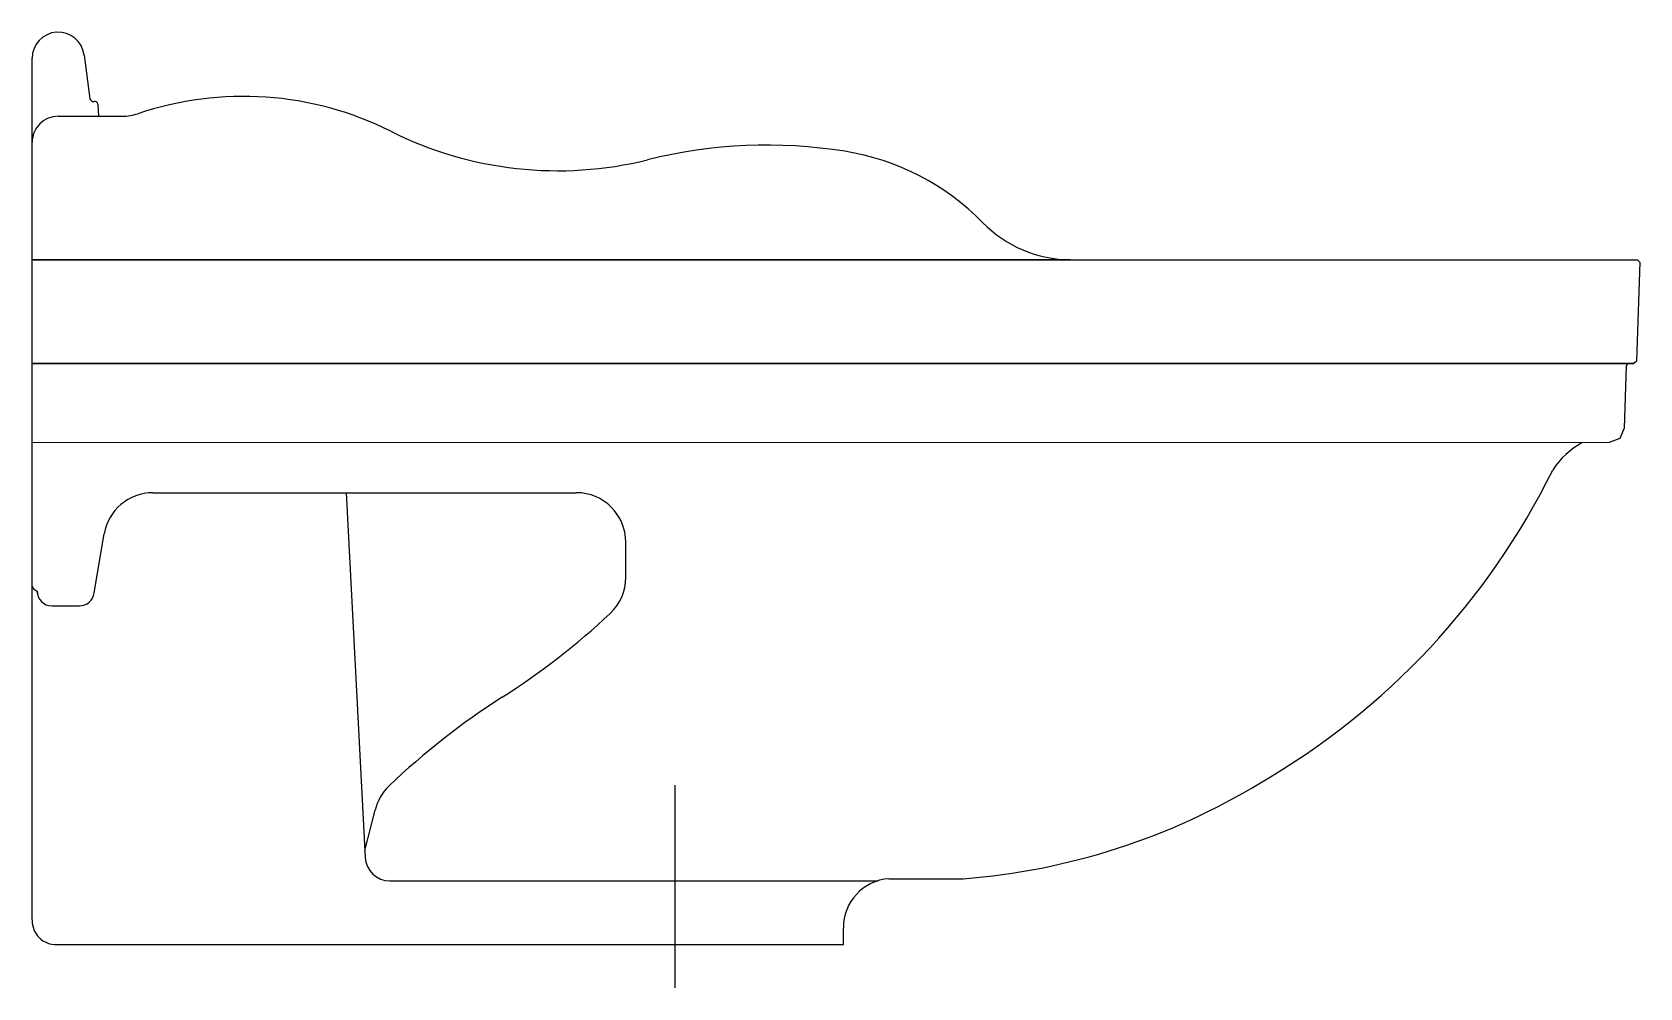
# Model space of a CAD drawing. Extents: x -1001.231 to -1000.906, y 857.462 to 857.655.
import ezdxf

# ---------------------------------------------------------------- set-up
doc = ezdxf.new("R2010")
doc.units = 0
doc.header["$LTSCALE"] = 0.28
doc.header["$MEASUREMENT"] = 0
doc.linetypes.add('AXES', pattern=[0.5400000065565109, 0.300000011920929, -0.07999999821186066, 0.07999999821186066, -0.07999999821186066])
doc.linetypes.add('CONTINU', pattern=[0])
doc.layers.get('0').update_dxf_attribs({"linetype": 'CONTINUOUS'})
doc.layers.add('DECA_EIXOS', color=5, linetype='AXES')

msp = doc.modelspace()

# ---------------------------------------------------------------- linework, layer by layer
at = {"linetype": 'CONTINUOUS'}
for p, q in [((-1001.23112672503, 857.6093403731954), (-1001.231126708859, 857.6500828679618)), ((-1001.220630737412, 857.6507243778294), (-1001.219503183402, 857.6418874509872)), ((-1001.217856253647, 857.6407748032448), (-1001.217691391197, 857.6383404235456)), ((-1001.217691391197, 857.6383404235456), (-1001.21292603788, 857.6383404652479)), ((-1001.021204358937, 857.6093404747978), (-1001.23112672503, 857.609340373537)), ((-1001.021204358937, 857.6093404747978), (-1001.021048979781, 857.609340474873))]:
    msp.add_line(p, q, dxfattribs=at)
at = {"linetype": 'CONTINU'}
for points in [[(-1001.22583774781, 857.6383403522552, 0.415425299595408), (-1001.231126688599, 857.6330724131533)], [(-1000.917698259913, 857.572339613253, 0.1331266342487845), (-1000.923732651332, 857.5667832736641)], [(-1000.982812851416, 857.5035616577208, 0.147594568404238), (-1000.923732651332, 857.5667832736641)], [(-1001.20671933283, 857.5622197472226, 0.3657846401467775), (-1001.216578370243, 857.5538930840885)], [(-1001.111126767897, 857.552220087389, 0.4142024120303123), (-1001.121126757757, 857.5622196965586)], [(-1001.114293333192, 857.5377883011105, 0.2075163348406662), (-1001.111126762527, 857.5450891154493)], [(-1001.231126751226, 857.5433403602783, 0.2794909599055783), (-1001.230126762585, 857.5423403989191)], [(-1001.230068606691, 857.5417525639473, 0.2297969725498719), (-1001.230126762585, 857.5423403989191)], [(-1001.230126762585, 857.5423403989191, 0.414213094360078), (-1001.227126742498, 857.539340383626)], [(-1001.221579333441, 857.5393404286276, 0.3768761080776472), (-1001.218604338523, 857.541954067392)], [(-1001.136126753553, 857.5208403696603, 0.04616387806783466), (-1001.114293333192, 857.5377883011105)], [(-1001.136126753553, 857.5208403696603, 0.04852514148242033), (-1001.1589757357, 857.502933055822)], [(-1001.1589757357, 857.502933055822, 0.1459488742964863), (-1001.161792798683, 857.4979908994826)], [(-1001.042923100193, 857.4841519794444, 0.117709562284756), (-1000.982812851416, 857.5035616577208)], [(-1001.163817059181, 857.4884794579979, 0.400147065697724), (-1001.158816309325, 857.4837275802265)], [(-1001.057923120607, 857.4841519339851, 0.3970943026350626), (-1001.067126772296, 857.4741833751461)], [(-1001.231126778018, 857.4758402410416, 0.4374383838880603), (-1001.226126757757, 857.4708404444824)]]:
    msp.add_lwpolyline(points, format="xyb", dxfattribs=at)
for points in [[(-1001.22583774781, 857.6383403522552), (-1001.217691391197, 857.6383404235454)], [(-1001.231126778018, 857.4758402410416), (-1001.231126739736, 857.5722905074726)], [(-1001.20671933283, 857.5622197472226), (-1001.121126757757, 857.5622196965586)], [(-1001.167681656941, 857.5622197241154), (-1001.163817059181, 857.4884794579979)], [(-1001.218604338523, 857.541954067392), (-1001.216578370243, 857.5538930840885)], [(-1001.111126762527, 857.5450891154493), (-1001.111126767897, 857.552220087389)], [(-1001.227126742498, 857.539340383626), (-1001.221579333441, 857.5393404286276)], [(-1001.163889161878, 857.489855247235), (-1001.161792798683, 857.4979908994826)], [(-1001.158816309325, 857.4837275802265), (-1001.060112429754, 857.4837275802265)], [(-1001.057923120607, 857.4841519339851), (-1001.042923100193, 857.4841519794444)], [(-1001.067126666204, 857.470840464748), (-1001.067126772296, 857.4741833751461)], [(-1001.226126757757, 857.4708404444824), (-1001.067126666204, 857.470840464748)]]:
    msp.add_lwpolyline(points, dxfattribs=at)
at = {"linetype": 'CONTINUOUS', "flags": 128}
msp.add_lwpolyline([(-1000.906626711981, 857.6093405302535), (-1000.906126993436, 857.6088227085901), (-1000.906825413237, 857.5888227082233), (-1000.907325066962, 857.5883404852759), (-1001.231126733365, 857.5883404647481), (-1001.23112672503, 857.6093403731952), (-1000.906626711981, 857.6093405302535), (-1000.906126993436, 857.6088227085901)], dxfattribs=at)
msp.add_lwpolyline([(-1000.907325066962, 857.5883404852759), (-1000.908360644444, 857.5883404442217), (-1000.908708009289, 857.5882000836125), (-1000.908860352654, 857.5878578045388), (-1000.909300259539, 857.5752603988257), (-1000.910206352168, 857.5731910209695), (-1000.912299166815, 857.5723404591452), (-1001.231126739736, 857.5722905074726), (-1001.231126733365, 857.5883404647481)], close=True, dxfattribs=at)
at = {"linetype": 'CONTINUOUS'}
for centre, radius, start, end in [((-1001.225859118575, 857.6500828656909), 0.005267590284234337, 6.995116481206371, 179.9999752993934), ((-1001.188461594782, 857.5758564138121), 0.06651042962336433, 63.35287302956072, 108.6864381729687), ((-1001.218653556269, 857.6422218142734), 0.0009130526111674163, 201.4816820596205, 271.694958615683), ((-1001.218454867503, 857.6407342635746), 0.0005999850109185022, 3.874301837392498, 106.6272547198497), ((-1001.212954684392, 857.6483404647481), 0.01000004053127513, 270.164131985174, 288.5654744758131), ((-1001.124865542547, 857.7027319442401), 0.0754115962981811, 243.3997708724979, 283.9308968343263), ((-1001.082580133278, 857.5326121368275), 0.09988475327721394, 80.94793255126818, 103.9796926504387), ((-1001.074720026736, 857.5818740110309), 0.04999975303476412, 44.39120192624468, 80.96139454224021), ((-1001.021126681463, 857.6343403731953), 0.02500001907349174, 224.3912019262018, 269.8219761916683), ((-1001.02112668145, 857.6343403731953), 0.02500001907352228, 269.8219761617052, 270.1780792590291)]:
    msp.add_arc(centre, radius, start, end, dxfattribs=at)
at = {"layer": 'DECA_EIXOS'}
msp.add_lwpolyline([(-1001.101126681463, 857.462090464748), (-1001.101126681463, 857.5030494796406)], dxfattribs=at)

doc.saveas('drawing.dxf')
